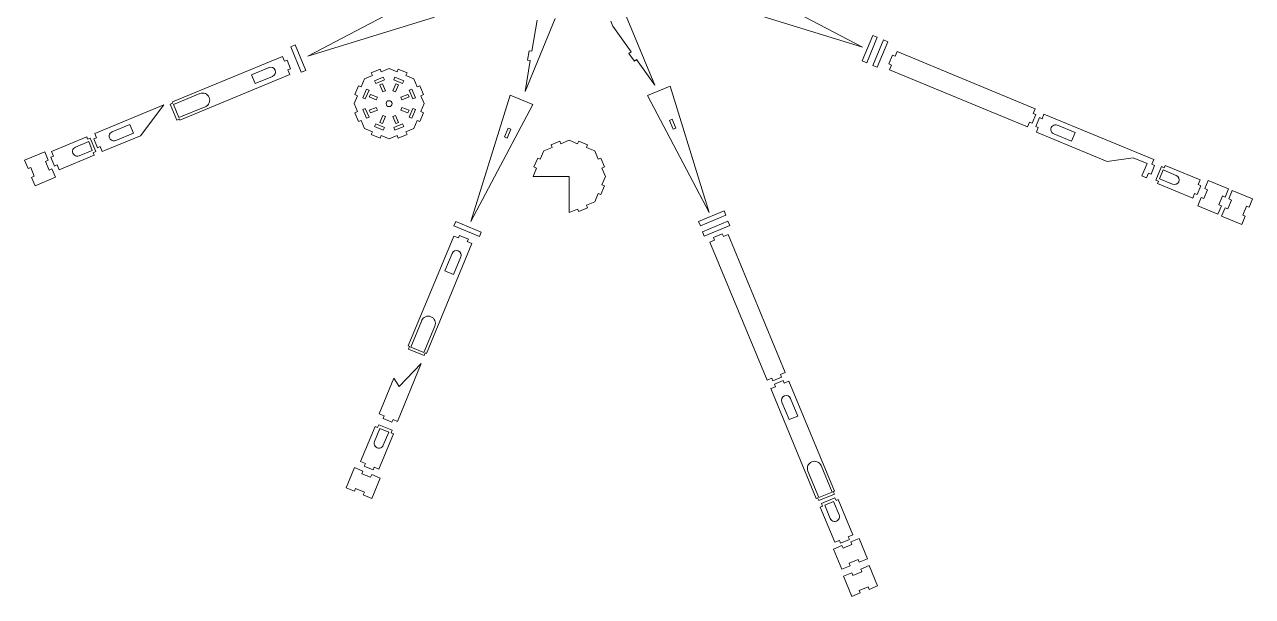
# Model space of a CAD drawing. Header units: millimetres. Extents: x -5563 to 1495, y -1833 to 2679.
# Drawn here: x 206 to 1495, y 1303 to 1904 of the extents above; entities that cross this region are included whole.
import ezdxf

# ---------------------------------------------------------------- set-up
doc = ezdxf.new("R2010")
doc.units = ezdxf.units.MM

msp = doc.modelspace()

# ---------------------------------------------------------------- linework, layer by layer
at = {"color": 7, "linetype": 'Continuous', "lineweight": 15}
for p, q in [((503.8, 1870.7), (626.8, 1935.6)), ((962.9, 1945), (1085.9, 1880.2)), ((1085.9, 1880.2), (953, 1921.3)), ((636.6, 1911.9), (503.8, 1870.7)), ((731.8, 1833.6), (763.5, 1910.3)), ((744.4, 1908.5), (738.9, 1876)), ((868.1, 1840.3), (836.3, 1917)), ((821.7, 1907.7), (824, 1902.2)), ((824, 1902.2), (843.1, 1875.3)), ((490.3, 1882.6), (485.7, 1880.6)), ((501.4, 1855.8), (490.3, 1882.6)), ((1096.9, 1892.6), (1085.8, 1865.8)), ((1090.4, 1863.9), (1101.5, 1890.7)), ((1101.5, 1890.7), (1096.9, 1892.6)), ((1108, 1887.9), (1096.9, 1861.1)), ((1101.5, 1859.2), (1112.6, 1886)), ((1112.6, 1886), (1108, 1887.9)), ((477, 1870.5), (361.5, 1822.7)), ((479, 1865.6), (477, 1870.5)), ((485.7, 1880.6), (496.8, 1853.9)), ((735.9, 1876.5), (734.3, 1866.6)), ((738.9, 1876), (735.9, 1876.5)), ((843.1, 1875.3), (840.7, 1873.6)), ((840.7, 1873.6), (846.5, 1865.4)), ((1117.5, 1871.9), (1113.7, 1862.7)), ((1120.3, 1870.8), (1117.5, 1871.9)), ((1122.3, 1875.7), (1120.3, 1870.8)), ((1122.3, 1875.7), (1267.4, 1815.6)), ((462.9, 1858.9), (444.4, 1851.2)), ((481.8, 1866.7), (479, 1865.6)), ((485.6, 1857.5), (481.8, 1866.7)), ((482.8, 1856.3), (485.6, 1857.5)), ((579.5, 1857), (570.3, 1853.2)), ((580.6, 1854.2), (579.5, 1857)), ((580.6, 1854.2), (589, 1857.7)), ((589, 1857.7), (597.4, 1854.2)), ((598.6, 1857), (597.4, 1854.2)), ((607.8, 1853.2), (598.6, 1857)), ((737.2, 1866.1), (731.8, 1833.6)), ((734.3, 1866.6), (737.2, 1866.1)), ((846.5, 1865.4), (848.9, 1867.2)), ((848.9, 1867.2), (868.1, 1840.3)), ((1085.8, 1865.8), (1090.4, 1863.9)), ((1096.9, 1861.1), (1101.5, 1859.2)), ((1113.7, 1862.7), (1116.4, 1861.5)), ((1116.4, 1861.5), (1114.4, 1856.6)), ((1114.4, 1856.6), (1259.4, 1796.5)), ((484.9, 1851.4), (369.4, 1803.5)), ((444.4, 1851.2), (448.2, 1842)), ((448.2, 1842), (466.7, 1849.6)), ((484.9, 1851.4), (482.8, 1856.3)), ((496.8, 1853.9), (501.4, 1855.8)), ((559.5, 1838.5), (563, 1846.9)), ((563, 1846.9), (571.4, 1850.4)), ((570.3, 1853.2), (571.4, 1850.4)), ((582.9, 1848.7), (573.7, 1844.8)), ((573.7, 1844.8), (574.9, 1842.1)), ((574.9, 1842.1), (584.1, 1845.9)), ((584.1, 1845.9), (582.9, 1848.7)), ((595.1, 1848.7), (594, 1845.9)), ((594, 1845.9), (603.2, 1842.1)), ((604.4, 1844.8), (595.1, 1848.7)), ((603.2, 1842.1), (604.4, 1844.8)), ((606.7, 1850.4), (607.8, 1853.2)), ((606.7, 1850.4), (615.1, 1846.9)), ((615.1, 1846.9), (618.5, 1838.5)), ((390.3, 1831.5), (362.6, 1820)), ((556.8, 1839.7), (552.9, 1830.4)), ((559.5, 1838.5), (556.8, 1839.7)), ((565.1, 1836.2), (561.3, 1827)), ((564, 1825.8), (567.9, 1835.1)), ((567.9, 1835.1), (565.1, 1836.2)), ((569.3, 1830.7), (568.1, 1827.9)), ((576.7, 1827.6), (569.3, 1830.7)), ((582, 1841.8), (579.2, 1840.6)), ((579.2, 1840.6), (582.3, 1833.2)), ((585.1, 1834.4), (582, 1841.8)), ((582.3, 1833.2), (585.1, 1834.4)), ((596.1, 1841.8), (593, 1834.4)), ((593, 1834.4), (595.8, 1833.2)), ((595.8, 1833.2), (598.8, 1840.6)), ((598.8, 1840.6), (596.1, 1841.8)), ((608.8, 1830.7), (601.4, 1827.6)), ((609.9, 1827.9), (608.8, 1830.7)), ((613, 1836.2), (610.2, 1835.1)), ((610.2, 1835.1), (614, 1825.8)), ((616.8, 1827), (613, 1836.2)), ((621.3, 1839.7), (618.5, 1838.5)), ((625.1, 1830.4), (621.3, 1839.7)), ((860.2, 1829.4), (883.9, 1839.3)), ((883.9, 1839.3), (925, 1706.4)), ((352.4, 1819.6), (280, 1789.6)), ((352.4, 1819.6), (328, 1787.1)), ((362, 1821.3), (359.3, 1820.2)), ((359.3, 1820.2), (366.1, 1803.7)), ((362, 1821.3), (361.5, 1822.7)), ((368.3, 1806.2), (362.6, 1820)), ((552.2, 1820.9), (555.7, 1829.3)), ((555.7, 1812.5), (552.2, 1820.9)), ((552.9, 1830.4), (555.7, 1829.3)), ((561.3, 1827), (564, 1825.8)), ((568.1, 1827.9), (575.5, 1824.9)), ((575.5, 1824.9), (576.7, 1827.6)), ((601.4, 1827.6), (602.5, 1824.9)), ((602.5, 1824.9), (609.9, 1827.9)), ((614, 1825.8), (616.8, 1827)), ((622.4, 1829.3), (625.1, 1830.4)), ((622.4, 1829.3), (625.8, 1820.9)), ((625.8, 1820.9), (622.4, 1812.5)), ((674.9, 1697.1), (716.1, 1829.9)), ((739.8, 1820.1), (674.9, 1697.1)), ((716.1, 1829.9), (739.8, 1820.1)), ((925, 1706.4), (860.2, 1829.4)), ((366.1, 1803.7), (368.9, 1804.9)), ((368.3, 1806.2), (396, 1817.7)), ((369.4, 1803.5), (368.9, 1804.9)), ((555.7, 1812.5), (552.9, 1811.3)), ((552.9, 1811.3), (556.8, 1802.1)), ((564, 1815.9), (561.3, 1814.8)), ((561.3, 1814.8), (565.1, 1805.6)), ((567.9, 1806.7), (564, 1815.9)), ((565.1, 1805.6), (567.9, 1806.7)), ((575.5, 1816.9), (568.1, 1813.9)), ((568.1, 1813.9), (569.3, 1811.1)), ((569.3, 1811.1), (576.7, 1814.1)), ((576.7, 1814.1), (575.5, 1816.9)), ((582.3, 1808.5), (579.2, 1801.1)), ((582, 1800), (585.1, 1807.4)), ((585.1, 1807.4), (582.3, 1808.5)), ((595.8, 1808.5), (593, 1807.4)), ((593, 1807.4), (596.1, 1800)), ((598.8, 1801.1), (595.8, 1808.5)), ((602.5, 1816.9), (601.4, 1814.1)), ((601.4, 1814.1), (608.8, 1811.1)), ((609.9, 1813.9), (602.5, 1816.9)), ((608.8, 1811.1), (609.9, 1813.9)), ((614, 1815.9), (610.2, 1806.7)), ((610.2, 1806.7), (613, 1805.6)), ((613, 1805.6), (616.8, 1814.8)), ((616.8, 1814.8), (614, 1815.9)), ((621.3, 1802.1), (625.1, 1811.3)), ((625.1, 1811.3), (622.4, 1812.5)), ((1264.3, 1800.3), (1268.1, 1809.5)), ((1267.4, 1815.6), (1265.3, 1810.7)), ((1268.1, 1809.5), (1265.3, 1810.7)), ((1271.7, 1806.2), (1267.9, 1797)), ((1274.5, 1805.1), (1271.7, 1806.2)), ((1274.5, 1805.1), (1276.5, 1810)), ((1276.5, 1810), (1392, 1762.2)), ((298.2, 1791.4), (316.7, 1799)), ((316.7, 1799), (320.5, 1789.8)), ((556.8, 1802.1), (559.5, 1803.3)), ((563, 1794.9), (559.5, 1803.3)), ((571.4, 1791.4), (563, 1794.9)), ((574.9, 1799.7), (573.7, 1796.9)), ((573.7, 1796.9), (582.9, 1793.1)), ((584.1, 1795.9), (574.9, 1799.7)), ((579.2, 1801.1), (582, 1800)), ((582.9, 1793.1), (584.1, 1795.9)), ((603.2, 1799.7), (594, 1795.9)), ((594, 1795.9), (595.1, 1793.1)), ((595.1, 1793.1), (604.4, 1796.9)), ((596.1, 1800), (598.8, 1801.1)), ((604.4, 1796.9), (603.2, 1799.7)), ((615.1, 1794.9), (606.7, 1791.4)), ((618.5, 1803.3), (615.1, 1794.9)), ((618.5, 1803.3), (621.3, 1802.1)), ((710.1, 1785.9), (713.9, 1795.1)), ((716.7, 1794), (712.9, 1784.7)), ((713.9, 1795.1), (716.7, 1794)), ((883.3, 1803.3), (886, 1804.5)), ((887.1, 1794.1), (883.3, 1803.3)), ((886, 1804.5), (889.9, 1795.2)), ((889.9, 1795.2), (887.1, 1794.1)), ((1261.5, 1801.4), (1259.4, 1796.5)), ((1261.5, 1801.4), (1264.3, 1800.3)), ((1267.9, 1797), (1270.6, 1795.8)), ((1268.6, 1790.9), (1270.6, 1795.8)), ((1309.1, 1790.7), (1290.6, 1798.4)), ((234.6, 1770.7), (271.5, 1786)), ((273.6, 1781), (259.7, 1775.3)), ((272.5, 1783.5), (271.5, 1786)), ((275.3, 1784.7), (272.5, 1783.5)), ((273.6, 1781), (277.4, 1771.8)), ((281.2, 1770.5), (275.3, 1784.7)), ((281.9, 1785), (279.1, 1783.9)), ((279.1, 1783.9), (283, 1774.6)), ((280, 1789.6), (281.9, 1785)), ((328, 1787.1), (287.9, 1770.5)), ((320.5, 1789.8), (302, 1782.1)), ((571.4, 1791.4), (570.3, 1788.6)), ((570.3, 1788.6), (579.5, 1784.8)), ((579.5, 1784.8), (580.6, 1787.6)), ((589, 1784.1), (580.6, 1787.6)), ((597.4, 1787.6), (589, 1784.1)), ((597.4, 1787.6), (598.6, 1784.8)), ((598.6, 1784.8), (607.8, 1788.6)), ((607.8, 1788.6), (606.7, 1791.4)), ((712.9, 1784.7), (710.1, 1785.9)), ((768.2, 1781.5), (759, 1777.7)), ((769.4, 1778.7), (768.2, 1781.5)), ((778.2, 1782.4), (769.4, 1778.7)), ((786.9, 1778.7), (778.2, 1782.4)), ((788.1, 1781.5), (786.9, 1778.7)), ((797.3, 1777.7), (788.1, 1781.5)), ((1268.6, 1790.9), (1342.9, 1760.1)), ((1286.8, 1789.1), (1305.3, 1781.5)), ((1305.3, 1781.5), (1309.1, 1790.7)), ((206.3, 1761.5), (227.5, 1770.3)), ((227.5, 1770.3), (231.1, 1761.5)), ((236.6, 1765.7), (234.6, 1770.7)), ((242.5, 1751.5), (279.5, 1766.8)), ((263.5, 1766.1), (277.4, 1771.8)), ((278.4, 1769.3), (281.2, 1770.5)), ((279.5, 1766.8), (278.4, 1769.3)), ((283, 1774.6), (285.7, 1775.8)), ((285.7, 1775.8), (287.9, 1770.5)), ((751.4, 1771.3), (747.7, 1762.5)), ((760.2, 1774.9), (751.4, 1771.3)), ((759, 1777.7), (760.2, 1774.9)), ((796.2, 1774.9), (797.3, 1777.7)), ((805, 1771.3), (796.2, 1774.9)), ((808.6, 1762.5), (805, 1771.3)), ((206.3, 1761.5), (209.9, 1752.7)), ((212.7, 1753.8), (209.9, 1752.7)), ((216.5, 1744.6), (212.7, 1753.8)), ((228.4, 1760.3), (231.1, 1761.5)), ((228.4, 1760.3), (232.2, 1751.1)), ((236.6, 1765.7), (233.8, 1764.6)), ((233.8, 1764.6), (237.7, 1755.3)), ((237.7, 1755.3), (240.4, 1756.5)), ((242.5, 1751.5), (240.4, 1756.5)), ((743.9, 1753.3), (740.3, 1744.5)), ((745, 1763.7), (741.1, 1754.4)), ((741.1, 1754.4), (743.9, 1753.3)), ((747.7, 1762.5), (745, 1763.7)), ((811.4, 1763.7), (808.6, 1762.5)), ((815.2, 1754.4), (811.4, 1763.7)), ((812.4, 1753.3), (815.2, 1754.4)), ((816.1, 1744.5), (812.4, 1753.3)), ((1342.9, 1760.1), (1370.3, 1764)), ((1370.3, 1764), (1384.8, 1758)), ((1384.8, 1758), (1379.4, 1745)), ((1388.9, 1746.8), (1392.7, 1756.1)), ((1392, 1762.2), (1389.9, 1757.2)), ((1392.7, 1756.1), (1389.9, 1757.2)), ((1399.8, 1754.8), (1394, 1740.6)), ((1402.6, 1753.6), (1399.8, 1754.8)), ((1403.6, 1756.1), (1402.6, 1753.6)), ((1440.6, 1740.8), (1403.6, 1756.1)), ((216.5, 1744.6), (213.7, 1743.4)), ((213.7, 1743.4), (217.4, 1734.7)), ((217.4, 1734.7), (238.6, 1743.5)), ((232.2, 1751.1), (235, 1752.3)), ((235, 1752.3), (238.6, 1743.5)), ((740.3, 1744.5), (778.2, 1744.5)), ((778.2, 1744.5), (778.2, 1706.6)), ((812.4, 1735.7), (816.1, 1744.5)), ((1379.4, 1745), (1384.1, 1743)), ((1386.1, 1748), (1384.1, 1743)), ((1386.1, 1748), (1388.9, 1746.8)), ((1394, 1740.6), (1396.7, 1739.5)), ((1397.8, 1741.9), (1401.6, 1751.2)), ((1397.8, 1741.9), (1411.6, 1736.2)), ((1415.4, 1745.4), (1401.6, 1751.2)), ((1440.6, 1740.8), (1438.5, 1735.9)), ((811.4, 1725.3), (815.2, 1734.6)), ((815.2, 1734.6), (812.4, 1735.7)), ((1396.7, 1739.5), (1395.7, 1737)), ((1432.7, 1721.7), (1395.7, 1737)), ((1437.5, 1725.5), (1441.3, 1734.7)), ((1441.3, 1734.7), (1438.5, 1735.9)), ((1444.4, 1721.2), (1448.2, 1730.4)), ((1449, 1740.3), (1445.4, 1731.6)), ((1448.2, 1730.4), (1445.4, 1731.6)), ((1470.3, 1731.5), (1449, 1740.3)), ((1470.3, 1731.5), (1466.7, 1722.7)), ((1470.5, 1720.8), (1474.1, 1729.6)), ((1495.4, 1720.8), (1474.1, 1729.6)), ((796.2, 1714.1), (805, 1717.7)), ((805, 1717.7), (808.6, 1726.5)), ((808.6, 1726.5), (811.4, 1725.3)), ((1434.7, 1726.6), (1432.7, 1721.7)), ((1434.7, 1726.6), (1437.5, 1725.5)), ((1441.6, 1722.3), (1438, 1713.5)), ((1444.4, 1721.2), (1441.6, 1722.3)), ((1463.9, 1723.9), (1460.1, 1714.7)), ((1460.1, 1714.7), (1462.8, 1713.5)), ((1463.9, 1723.9), (1466.7, 1722.7)), ((1469.5, 1710.4), (1473.3, 1719.6)), ((1473.3, 1719.6), (1470.5, 1720.8)), ((1491.8, 1712), (1495.4, 1720.8)), ((778.2, 1706.6), (786.9, 1710.2)), ((786.9, 1710.2), (788.1, 1707.5)), ((788.1, 1707.5), (797.3, 1711.3)), ((797.3, 1711.3), (796.2, 1714.1)), ((940.7, 1708.2), (913.9, 1697.1)), ((915.9, 1692.5), (942.6, 1703.6)), ((942.6, 1703.6), (940.7, 1708.2)), ((1459.2, 1704.7), (1438, 1713.5)), ((1462.8, 1713.5), (1459.2, 1704.7)), ((1463, 1702.8), (1466.7, 1711.6)), ((1484.3, 1694), (1463, 1702.8)), ((1469.5, 1710.4), (1466.7, 1711.6)), ((1484.3, 1694), (1487.9, 1702.8)), ((1489, 1713.1), (1485.2, 1703.9)), ((1485.2, 1703.9), (1487.9, 1702.8)), ((1489, 1713.1), (1491.8, 1712)), ((659, 1697), (657.1, 1692.4)), ((657.1, 1692.4), (683.9, 1681.3)), ((685.8, 1685.9), (659, 1697)), ((913.9, 1697.1), (915.9, 1692.5)), ((944.7, 1697.5), (917.9, 1686.4)), ((919.8, 1681.8), (946.6, 1692.8)), ((946.6, 1692.8), (944.7, 1697.5)), ((656.9, 1681.8), (609, 1566.3)), ((661.8, 1679.8), (656.9, 1681.8)), ((663, 1682.5), (661.8, 1679.8)), ((672.2, 1678.7), (663, 1682.5)), ((671.1, 1675.9), (672.2, 1678.7)), ((676, 1673.9), (671.1, 1675.9)), ((683.9, 1681.3), (685.8, 1685.9)), ((917.9, 1686.4), (919.8, 1681.8)), ((930.6, 1677.5), (925.7, 1675.4)), ((938.7, 1684.1), (929.5, 1680.3)), ((929.5, 1680.3), (930.6, 1677.5)), ((939.9, 1681.3), (938.7, 1684.1)), ((944.8, 1683.4), (939.9, 1681.3)), ((944.8, 1683.4), (1004.9, 1538.3)), ((676, 1673.9), (628.2, 1558.4)), ((655.1, 1663.6), (647.5, 1645.1)), ((925.7, 1675.4), (985.8, 1530.4)), ((656.7, 1641.3), (664.4, 1659.8)), ((647.5, 1645.1), (656.7, 1641.3)), ((623.2, 1593), (611.7, 1565.2)), ((625.5, 1559.5), (637, 1587.2)), ((610.4, 1565.8), (609, 1566.3)), ((610.4, 1565.8), (609.2, 1563)), ((609.2, 1563), (625.7, 1556.2)), ((625.5, 1559.5), (611.7, 1565.2)), ((622.8, 1547.8), (597.7, 1487.1)), ((599.6, 1523.7), (622.8, 1547.8)), ((625.7, 1556.2), (626.9, 1559)), ((628.2, 1558.4), (626.9, 1559)), ((1004.9, 1538.3), (1000, 1536.3)), ((1001.1, 1533.5), (1000, 1536.3)), ((594.1, 1532.4), (578.6, 1495.1)), ((594.1, 1532.4), (599.6, 1523.7)), ((990.7, 1532.4), (985.8, 1530.4)), ((994.6, 1523.5), (989.7, 1521.5)), ((989.7, 1521.5), (1037.5, 1406)), ((990.7, 1532.4), (991.9, 1529.7)), ((991.9, 1529.7), (1001.1, 1533.5)), ((1002.7, 1530.1), (993.5, 1526.3)), ((993.5, 1526.3), (994.6, 1523.5)), ((1003.8, 1527.4), (1002.7, 1530.1)), ((1008.8, 1529.4), (1003.8, 1527.4)), ((1008.8, 1529.4), (1056.6, 1413.9)), ((1018.2, 1492.7), (1010.5, 1511.2)), ((1001.3, 1507.4), (1009, 1488.9)), ((578.1, 1483.5), (576.9, 1480.8)), ((592.3, 1477.7), (578.1, 1483.5)), ((583.9, 1492.9), (578.6, 1495.1)), ((583.9, 1492.9), (582.7, 1490.1)), ((582.7, 1490.1), (591.9, 1486.3)), ((591.9, 1486.3), (593.1, 1489.1)), ((597.7, 1487.1), (593.1, 1489.1)), ((1009, 1488.9), (1018.2, 1492.7)), ((559.1, 1444.8), (574.5, 1481.8)), ((579.4, 1479.7), (573.7, 1465.9)), ((576.9, 1480.8), (574.5, 1481.8)), ((578.3, 1436.9), (593.6, 1473.9)), ((579.4, 1479.7), (588.6, 1475.9)), ((582.9, 1462.1), (588.6, 1475.9)), ((591.1, 1474.9), (592.3, 1477.7)), ((593.6, 1473.9), (591.1, 1474.9)), ((564.1, 1442.8), (559.1, 1444.8)), ((543.9, 1417.3), (552.7, 1438.5)), ((552.7, 1438.5), (561.5, 1434.9)), ((560.3, 1432.1), (561.5, 1434.9)), ((560.3, 1432.1), (569.5, 1428.3)), ((564.1, 1442.8), (562.9, 1440)), ((562.9, 1440), (572.2, 1436.2)), ((569.5, 1428.3), (570.7, 1431.1)), ((570.7, 1431.1), (579.5, 1427.4)), ((572.2, 1436.2), (573.3, 1439)), ((578.3, 1436.9), (573.3, 1439)), ((1028.7, 1434.8), (1040.1, 1407.1)), ((1054, 1412.8), (1042.5, 1440.6)), ((570.7, 1406.2), (579.5, 1427.4)), ((543.9, 1417.3), (552.7, 1413.6)), ((553.8, 1416.4), (552.7, 1413.6)), ((563, 1412.6), (553.8, 1416.4)), ((563, 1412.6), (561.9, 1409.8)), ((561.9, 1409.8), (570.7, 1406.2)), ((1038.8, 1406.6), (1037.5, 1406)), ((1038.8, 1406.6), (1040, 1403.8)), ((1040, 1403.8), (1056.5, 1410.6)), ((1054, 1412.8), (1040.1, 1407.1)), ((1057, 1406.6), (1042.8, 1400.7)), ((1056.6, 1413.9), (1055.3, 1413.4)), ((1056.5, 1410.6), (1055.3, 1413.4)), ((1058.2, 1403.8), (1057, 1406.6)), ((1044, 1398), (1041.5, 1396.9)), ((1056.8, 1360), (1041.5, 1396.9)), ((1042.8, 1400.7), (1044, 1398)), ((1046.5, 1399), (1055.7, 1402.8)), ((1046.5, 1399), (1052.2, 1385.1)), ((1061.4, 1388.9), (1055.7, 1402.8)), ((1060.6, 1404.9), (1058.2, 1403.8)), ((1076, 1367.9), (1060.6, 1404.9)), ((1076, 1367.9), (1071, 1365.8)), ((1055.6, 1352.9), (1064.4, 1356.5)), ((1061.8, 1362), (1056.8, 1360)), ((1061.8, 1362), (1062.9, 1359.2)), ((1062.9, 1359.2), (1072.2, 1363.1)), ((1065.6, 1353.8), (1064.4, 1356.5)), ((1065.6, 1353.8), (1074.8, 1357.6)), ((1072.2, 1363.1), (1071, 1365.8)), ((1073.6, 1360.4), (1082.4, 1364)), ((1074.8, 1357.6), (1073.6, 1360.4)), ((1091.2, 1342.8), (1082.4, 1364)), ((1064.4, 1331.7), (1055.6, 1352.9)), ((1081.3, 1341.9), (1072.1, 1338.1)), ((1081.3, 1341.9), (1082.4, 1339.1)), ((1082.4, 1339.1), (1091.2, 1342.8)), ((1064.4, 1331.7), (1073.2, 1335.3)), ((1074.9, 1328), (1066.1, 1324.4)), ((1072.1, 1338.1), (1073.2, 1335.3)), ((1076, 1325.2), (1074.9, 1328)), ((1076, 1325.2), (1085.3, 1329.1)), ((1092.9, 1335.5), (1084.1, 1331.8)), ((1085.3, 1329.1), (1084.1, 1331.8)), ((1101.7, 1314.2), (1092.9, 1335.5)), ((1074.9, 1303.1), (1066.1, 1324.4)), ((1083.7, 1306.8), (1074.9, 1303.1)), ((1091.8, 1313.4), (1082.6, 1309.5)), ((1082.6, 1309.5), (1083.7, 1306.8)), ((1091.8, 1313.4), (1092.9, 1310.6)), ((1101.7, 1314.2), (1092.9, 1310.6))]:
    msp.add_line(p, q, dxfattribs=at)
msp.add_circle((589, 1820.9), 3.14, dxfattribs=at)
for centre, radius, start, end in [((464.8, 1854.2), 5, 292.5, 112.5), ((393.2, 1824.6), 7.5, 292.5, 112.5), ((1288.7, 1793.8), 5, 67.5, 247.5), ((300.1, 1786.8), 5, 112.5, 292.5), ((261.6, 1770.7), 5, 112.5, 292.5), ((1413.5, 1740.8), 5, 247.5, 67.5), ((659.7, 1661.7), 5, 337.5, 157.5), ((630.1, 1590.1), 7.5, 337.5, 157.5), ((1005.9, 1509.3), 5, 22.5, 202.5), ((578.3, 1464), 5, 157.5, 337.5), ((1035.6, 1437.7), 7.5, 22.5, 202.5), ((1056.8, 1387), 5, 202.5, 22.5)]:
    msp.add_arc(centre, radius, start, end, dxfattribs=at)

doc.saveas('drawing.dxf')
